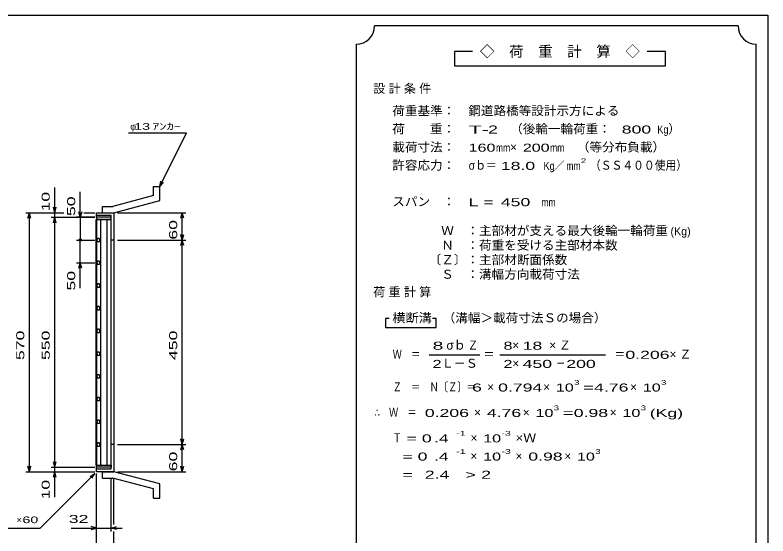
# Model space of a CAD drawing. Units: millimetres, scale not verified. Extents: x -1456 to 1385, y -1026 to 843.
# Drawn here: x -271 to 1385, y -304 to 843 of the extents above; entities that cross this region are included whole.
import ezdxf
from ezdxf.enums import TextEntityAlignment as Align

# ---------------------------------------------------------------- set-up
doc = ezdxf.new("R2010")
doc.units = ezdxf.units.MM
doc.header["$LTSCALE"] = 8
for name, color, linetype, lineweight in [('0_2', 150, 'Continuous', 25), ('16', 3, 'Continuous', 25), ('19', 6, 'Continuous', 25), ('22', 4, 'Continuous', 25), ('24', 2, 'Continuous', 25)]:
    doc.layers.add(name, color=color, linetype=linetype, lineweight=lineweight)
doc.styles.add('ベクトル', font='')
doc.styles.get('ベクトル').set_extended_font_data('ベクトル')

msp = doc.modelspace()

# ---------------------------------------------------------------- linework, layer by layer
at = {"layer": '0_2'}
for p, q in [((-1383.2, 842.8), (1384.8, 842.8)), ((1384.8, 842.8), (1384.8, -917.2))]:
    msp.add_line(p, q, dxfattribs=at)
at = {"layer": '16'}
for p, q in [((-60, 397.5), (-92, 397.5)), ((-92, 397.5), (-92, 393)), ((-60, 393), (-60, 397.5)), ((-92.7, -148), (-92.7, 393)), ((-92.7, 393), (-92, 393)), ((-92, 393), (-60, 393)), ((-92, 393), (-92, -148)), ((-60, 393), (-92, 393)), ((-83.5, 393), (-83.5, -148)), ((-68.5, -148), (-68.5, 393)), ((-60, -148), (-60, 393)), ((-90.024, 350.95), (-92, 347.472)), ((-86.024, 350.978), (-90.024, 350.95)), ((-84, 347.5), (-86.024, 350.978)), ((-92, 347.472), (-89.976, 344.022)), ((-89.976, 344.022), (-85.976, 344.05)), ((-85.976, 344.05), (-84, 347.528)), ((-90.024, 300.95), (-92, 297.472)), ((-86.024, 300.978), (-90.024, 300.95)), ((-84, 297.5), (-86.024, 300.978)), ((-92, 297.472), (-89.976, 294.022)), ((-89.976, 294.022), (-85.976, 294.05)), ((-85.976, 294.05), (-84, 297.528)), ((-90.024, 250.95), (-92, 247.472)), ((-86.024, 250.978), (-90.024, 250.95)), ((-84, 247.5), (-86.024, 250.978)), ((-92, 247.472), (-89.976, 244.022)), ((-89.976, 244.022), (-85.976, 244.05)), ((-85.976, 244.05), (-84, 247.528)), ((-90.024, 200.95), (-92, 197.472)), ((-86.024, 200.978), (-90.024, 200.95)), ((-84, 197.5), (-86.024, 200.978)), ((-92, 197.472), (-89.976, 194.022)), ((-89.976, 194.022), (-85.976, 194.05)), ((-85.976, 194.05), (-84, 197.528)), ((-90.024, 150.95), (-92, 147.472)), ((-86.024, 150.978), (-90.024, 150.95)), ((-84, 147.5), (-86.024, 150.978)), ((-92, 147.472), (-89.976, 144.022)), ((-89.976, 144.022), (-85.976, 144.05)), ((-85.976, 144.05), (-84, 147.528)), ((-90.024, 100.95), (-92, 97.472)), ((-86.024, 100.978), (-90.024, 100.95)), ((-84, 97.5), (-86.024, 100.978)), ((-92, 97.472), (-89.976, 94.022)), ((-89.976, 94.022), (-85.976, 94.05)), ((-85.976, 94.05), (-84, 97.528)), ((-90.024, 50.95), (-92, 47.472)), ((-86.024, 50.978), (-90.024, 50.95)), ((-84, 47.5), (-86.024, 50.978)), ((-92, 47.472), (-89.976, 44.022)), ((-89.976, 44.022), (-85.976, 44.05)), ((-85.976, 44.05), (-84, 47.528)), ((-90.024, 0.95), (-92, -2.528)), ((-86.024, 0.978), (-90.024, 0.95)), ((-84, -2.5), (-86.024, 0.978)), ((-92, -2.528), (-89.976, -5.978)), ((-89.976, -5.978), (-85.976, -5.95)), ((-85.976, -5.95), (-84, -2.472)), ((-90.024, -49.05), (-92, -52.528)), ((-86.024, -49.022), (-90.024, -49.05)), ((-84, -52.5), (-86.024, -49.022)), ((-92, -52.528), (-89.976, -55.978)), ((-89.976, -55.978), (-85.976, -55.95)), ((-85.976, -55.95), (-84, -52.472)), ((-90.024, -99.05), (-92, -102.528)), ((-86.024, -99.022), (-90.024, -99.05)), ((-84, -102.5), (-86.024, -99.022)), ((-92, -102.528), (-89.976, -105.978)), ((-89.976, -105.978), (-85.976, -105.95)), ((-85.976, -105.95), (-84, -102.472)), ((-92, -148), (-92.7, -148)), ((-92, -148), (-60, -148)), ((-92, -152.5), (-92, -148)), ((-92, -148), (-60, -148)), ((-60, -148), (-60, -152.5)), ((-60, -152.5), (-92, -152.5))]:
    msp.add_line(p, q, dxfattribs=at)
at = {"layer": '19'}
for p, q in [((33, 465.5), (47, 465.5)), ((33, 445.5), (33, 465.5)), ((47, 434.5), (47, 465.5)), ((33, 445.5), (-56, 421.5)), ((-54, 407.5), (47, 434.5)), ((-79, 421.5), (-56, 421.5)), ((-79, 407.5), (-79, 421.5)), ((-92, 397.5), (-92, 407.5)), ((-92, 407.5), (-55, 407.5)), ((-60, 401.5), (-92, 401.5)), ((-79, 407.5), (-54, 407.5)), ((-60, -156.5), (-60, 401.5)), ((-55, 407.5), (-54, 406.5)), ((-54, 406.5), (-54, -161.5)), ((-54, 347.5), (-60, 347.5)), ((-54, -102.5), (-60, -102.5)), ((-92, -162.5), (-92, -152.5)), ((-92, -156.5), (-60, -156.5)), ((-55, -162.5), (-92, -162.5)), ((-79, -162.5), (-54, -162.5)), ((-79, -176.5), (-79, -162.5)), ((-54, -161.5), (-55, -162.5)), ((47, -189.5), (-54, -162.5)), ((-79, -176.5), (-56, -176.5)), ((33, -200.5), (-56, -176.5)), ((47, -220.5), (47, -189.5)), ((33, -220.5), (33, -200.5)), ((33, -220.5), (47, -220.5))]:
    msp.add_line(p, q, dxfattribs=at)
at = {"layer": '22'}
for p, q in [((-22, 583.5), (106, 583.5)), ((47, 465.5), (106, 583.5)), ((47, 465.5), (49.4, 477.18)), ((47, 465.5), (55, 474.3)), ((-184, 407.5), (-184, 463.5)), ((-128, 397.5), (-128, 453.5)), ((-184, 407.5), (-187.2, 419.5)), ((-184, 407.5), (-180.8, 419.5)), ((-248, 407.5), (-164, 407.5)), ((-243.2, 395.5), (-240, 407.5)), ((-236.8, 395.5), (-240, 407.5)), ((-240, -162.5), (-240, 407.5)), ((-192, 407.5), (-164, 407.5)), ((-192, 397.5), (-96, 397.5)), ((-187.2, 385.5), (-184, 397.5)), ((-184, 397.5), (-184, 407.5)), ((-180.8, 385.5), (-184, 397.5)), ((-184, -152.5), (-184, 397.5)), ((-96, 397.5), (-136, 397.5)), ((-128, 397.5), (-131.2, 409.5)), ((-124.8, 409.5), (-128, 397.5)), ((-128, 397.5), (-128, 347.5)), ((-120, 407.5), (-96, 407.5)), ((-120, 407.5), (-96, 407.5)), ((-46, 407.5), (104.4, 407.5)), ((93.2, 395.5), (96.4, 407.5)), ((99.6, 395.5), (96.4, 407.5)), ((96.4, 347.5), (96.4, 407.5)), ((96.4, 347.5), (93.2, 359.5)), ((96.4, 347.5), (99.6, 359.5)), ((-136, 347.5), (-96, 347.5)), ((-128, 297.5), (-128, 347.5)), ((-46, 347.5), (104.4, 347.5)), ((93.2, 335.5), (96.4, 347.5)), ((99.6, 335.5), (96.4, 347.5)), ((96.4, -102.5), (96.4, 347.5)), ((-136, 297.5), (-96, 297.5)), ((-131.2, 285.5), (-128, 297.5)), ((-124.8, 285.5), (-128, 297.5)), ((-128, 241.5), (-128, 297.5)), ((96.4, -102.5), (93.2, -90.5)), ((96.4, -102.5), (99.6, -90.5)), ((-46, -102.5), (104.4, -102.5)), ((93.2, -114.5), (96.4, -102.5)), ((99.6, -114.5), (96.4, -102.5)), ((96.4, -162.5), (96.4, -102.5)), ((-184, -152.5), (-187.2, -140.5)), ((-184, -152.5), (-180.8, -140.5)), ((-248, -162.5), (-96, -162.5)), ((-240, -162.5), (-243.2, -150.5)), ((-240, -162.5), (-236.8, -150.5)), ((-192, -152.5), (-96, -152.5)), ((-192, -162.5), (-96, -162.5)), ((-187.2, -174.5), (-184, -162.5)), ((-184, -162.5), (-184, -152.5)), ((-180.8, -174.5), (-184, -162.5)), ((-184, -218.5), (-184, -162.5)), ((-46, -162.5), (104.4, -162.5)), ((96.4, -162.5), (93.2, -150.5)), ((96.4, -162.5), (99.6, -150.5)), ((-216, -286.5), (-96, -166.5)), ((-106.4, -172.9), (-96, -166.5)), ((-102.4, -176.9), (-96, -166.5)), ((-92, -294.5), (-92, -166.5)), ((-92, -350.5), (-92, -166.5)), ((-60, -294.5), (-60, -178.704)), ((-54, -278.5), (-54, -178.704)), ((-376, -286.5), (-216, -286.5)), ((-148, -286.5), (-92, -286.5)), ((-92, -286.5), (-104, -283.3)), ((-104, -289.7), (-92, -286.5)), ((-92, -286.5), (-60, -286.5)), ((-60, -286.5), (-48, -283.3)), ((-48, -289.7), (-60, -286.5)), ((-60, -286.5), (-36, -286.5)), ((-54, -350.5), (-54, -294.5))]:
    msp.add_line(p, q, dxfattribs=at)
msp.add_circle((-128, 347.5), 2.4, dxfattribs=at)
at = {"layer": '24', "color": 4}
for p, q in [((1319.2, 818.8), (519.2, 818.8)), ((479.2, 778.8), (479.2, -461.2)), ((1359.2, -461.2), (1359.2, 778.8)), ((735.2, 762.8), (695.2, 762.8)), ((695.2, 762.8), (695.2, 730.8)), ((1159.2, 762.8), (1119.2, 762.8)), ((1159.2, 730.8), (1159.2, 762.8)), ((695.2, 730.8), (1159.2, 730.8)), ((551.2, 174.8), (543.2, 174.8)), ((543.2, 174.8), (543.2, 154.8)), ((655.2, 174.8), (647.2, 174.8)), ((655.2, 154.8), (655.2, 174.8)), ((543.2, 154.8), (655.2, 154.8)), ((639.2, 94.8), (751.2, 94.8)), ((795.2, 94.8), (1027.2, 94.8))]:
    msp.add_line(p, q, dxfattribs=at)
for centre, start, end in [((479.2, 818.8), 270, 0), ((1359.2, 818.8), 180, 270)]:
    msp.add_arc(centre, 40, start, end, dxfattribs=at)

# ---------------------------------------------------------------- texts
at = {"layer": '22', "color": 2, "style": 'ベクトル'}
for s, p in [('φ', (-18, 597.5)), ('×', (-268, -268.5))]:
    msp.add_text(s, height=14.66, dxfattribs=at).set_placement(p, align=Align.MIDDLE_LEFT)
for s, height, width, p in [(' 13 ', 14.66, 1.6, (-18, 597.5)), ('ｱﾝｶｰ', 14.66, 1.6, (30, 597.5)), (' 60 ', 14.66, 1.6, (-264, -268.5)), (' 32 ', 17.6, 1.65, (-164, -266.5))]:
    msp.add_text(s, height=height, dxfattribs=dict(at, width=width)).set_placement(p, align=Align.MIDDLE_LEFT)
at = {"layer": '22', "color": 2, "style": 'ベクトル', "width": 1.65}
for s, p in [(' 10 ', (-204, 399.5)), (' 50 ', (-148, 389.5)), (' 60 ', (76.4, 337.5)), (' 50 ', (-148, 225.5)), (' 570 ', (-260, 72.5)), (' 550 ', (-204, 72.5)), (' 450 ', (76.4, 72.5)), (' 60 ', (76.4, -172.5)), (' 10 ', (-204, -234.5))]:
    msp.add_text(s, height=17.6, rotation=90, dxfattribs=at).set_placement(p, align=Align.MIDDLE_LEFT)
at = {"layer": '24', "style": 'ベクトル'}
for s, height, p in [('◇\u3000荷\u3000重\u3000計\u3000算\u3000◇', 23.46, (751.2, 762.8)), ('）', 19.35, (1165.6, 592)), ('×', 19.35, (817.6, 552)), ('／', 17.6, (913.2, 510.8)), ('(Kg)', 17.6, (1170.4, 366.8)), ('σｂ', 19.35, (677.6, 116)), ('×', 19.35, (822.4, 116)), ('Ｌ－Ｓ', 19.35, (667.2, 76)), ('×', 19.35, (822.4, 76)), ('×', 19.35, (767.2, 24)), ('×', 19.35, (890.4, 24)), ('×', 19.35, (1081.6, 24)), ('×', 19.35, (738.4, -32)), ('×', 19.35, (845.6, -32)), ('×', 19.35, (1036.8, -32)), ('×', 19.35, (730.4, -88)), ('×', 19.35, (730.4, -128)), ('×', 19.35, (829.6, -128)), ('×', 19.35, (936.8, -128))]:
    msp.add_text(s, height=height, dxfattribs=at).set_placement(p, align=Align.MIDDLE_LEFT)
for s, height, width, p in [('荷重基準：\u3000', 19.35, 1.05, (558.4, 632)), ('鋼道路橋等設計示方による', 19.35, 1.05, (725.6, 632)), ('荷\u3000\u3000重：\u3000', 19.35, 1.05, (558.4, 592)), ('T-', 17.6, 2, (726.4, 590.8)), (' 2 ', 17.6, 1.65, (758.4, 590.8)), ('（後輪一輪荷重：', 19.35, 1.05, (817.6, 592)), ('  800', 17.6, 1.65, (1041.6, 590.8)), ('Kg', 17.6, 0.85, (1141.6, 590.8)), ('載荷寸法：\u3000', 19.35, 1.05, (558.4, 552)), ('\u3000（等分布負載）', 19.35, 1.05, (936.8, 552)), ('160', 17.6, 1.5, (726.4, 550.8)), ('mm', 17.6, 0.8, (786.4, 550.8)), ('200', 17.6, 1.5, (845.6, 550.8)), ('mm', 17.6, 0.8, (905.6, 550.8)), ('許容応力：\u3000', 19.35, 1.05, (558.4, 512)), ('σｂ＝', 19.35, 0.9, (726.4, 512)), (' 18.0', 17.6, 1.65, (786.4, 510.8)), ('Kg', 17.6, 0.85, (891.2, 510.8)), ('mm', 17.6, 0.8, (941.2, 510.8)), ('2', 10.56, 1.5, (973.2, 522)), ('（ＳＳ４００使用）', 19.35, 0.9, (993.2, 512)), ('スパン\u3000：\u3000', 19.35, 1.05, (558.4, 432)), ('L =', 17.6, 1.65, (726.4, 430.8)), (' 450 ', 17.6, 1.65, (786.4, 430.8)), ('mm', 17.6, 0.8, (886.4, 430.8)), ('\u3000Ｗ\u3000：主部材が支える最大後輪一輪荷重', 19.35, 1.05, (638.4, 368)), ('\u3000Ｎ\u3000：荷重を受ける主部材本数', 19.35, 1.05, (638.4, 336)), ('〔Ｚ〕：主部材断面係数', 19.35, 1.05, (638.4, 304)), ('\u3000Ｓ\u3000：溝幅方向載荷寸法', 19.35, 1.05, (638.4, 272)), ('横断溝', 19.35, 1.1, (558.4, 176)), ('\u3000（溝幅＞載荷寸法Ｓの場合）', 19.35, 1.05, (641.6, 176)), ('8', 17.6, 1.8, (647.2, 114.8)), ('Ｚ', 19.35, 0.9, (724, 116)), ('8', 17.6, 1.5, (803.2, 114.8)), (' 18 ', 17.6, 1.65, (834.4, 114.8)), ('Ｗ\u3000＝', 19.35, 0.75, (559.2, 96)), ('＝', 19.35, 0.9, (759.2, 96)), ('＝', 19.35, 0.9, (1047.2, 96)), ('0.206', 17.6, 1.65, (1071.2, 94.8)), ('2', 17.6, 1.5, (647.2, 74.8)), ('2', 17.6, 1.5, (803.2, 74.8)), (' 450 ', 17.6, 1.65, (834.4, 74.8)), (' 200 ', 17.6, 1.65, (930.4, 74.8)), ('－', 19.35, 0.75, (918.4, 76)), ('Ｚ\u3000＝\u3000Ｎ〔Ｚ〕＝', 19.35, 0.75, (559.2, 24)), ('3', 10.56, 1.5, (958.4, 34)), ('3', 10.56, 1.5, (1149.6, 34)), (' 6 ', 17.6, 1.65, (723.2, 22.8)), ('0.794', 17.6, 1.65, (791.2, 22.8)), ('10', 17.6, 1.5, (918.4, 22.8)), ('=', 17.6, 1.7, (978.4, 22.8)), ('4.76', 17.6, 1.65, (1002.4, 22.8)), ('10', 17.6, 1.5, (1109.6, 22.8)), ('∴\u3000Ｗ\u3000＝', 19.35, 0.75, (519.2, -32)), (' 0.206', 17.6, 1.65, (619.2, -33.2)), ('4.76', 17.6, 1.65, (766.4, -33.2)), ('10', 17.6, 1.5, (873.6, -33.2)), ('3', 10.56, 1.5, (913.6, -22)), ('=', 17.6, 1.7, (933.6, -33.2)), ('0.98', 17.6, 1.65, (957.6, -33.2)), ('10', 17.6, 1.5, (1064.8, -33.2)), ('3', 10.56, 1.5, (1104.8, -22)), ('(Kg)', 17.6, 1.65, (1124.8, -33.2)), ('Ｔ', 19.35, 0.75, (559.2, -88)), (' = 0', 17.6, 1.65, (579.2, -89.2)), (' .4 ', 17.6, 1.65, (639.2, -89.2)), ('-1', 10.56, 1.65, (699.2, -78)), ('10', 17.6, 1.5, (758.4, -89.2)), ('-3', 10.56, 1.65, (798.4, -78)), ('×Ｗ', 19.35, 1.1, (829.6, -88)), ('-1', 10.56, 1.65, (699.2, -118)), ('-3', 10.56, 1.65, (798.4, -118)), ('3', 10.56, 1.5, (1004.8, -118)), ('  = 0', 17.6, 1.65, (559.2, -129.2)), (' .4 ', 17.6, 1.65, (639.2, -129.2)), ('10', 17.6, 1.5, (758.4, -129.2)), ('0.98', 17.6, 1.65, (857.6, -129.2)), ('10', 17.6, 1.5, (964.8, -129.2)), ('  =', 17.6, 1.65, (559.2, -169.2)), (' 2.4', 17.6, 1.65, (619.2, -169.2)), ('>', 17.6, 1.7, (719.2, -169.2)), (' 2 ', 17.6, 1.65, (743.2, -169.2))]:
    msp.add_text(s, height=height, dxfattribs=dict(at, width=width)).set_placement(p, align=Align.MIDDLE_LEFT)
at = {"layer": '24', "char_height": 19.35, "attachment_point": 4, "style": 'ベクトル'}
for s, insert in [('\\T1.28;設計条件', (516.4, 680)), ('\\T1.28;荷重計算', (516.4, 232)), ('\\T1.42;×Ｚ', (903.6, 116)), ('\\T1.42;×Ｚ', (1168.4, 96))]:
    msp.add_mtext(s, dxfattribs=dict(at, insert=insert))

doc.saveas('drawing.dxf')
